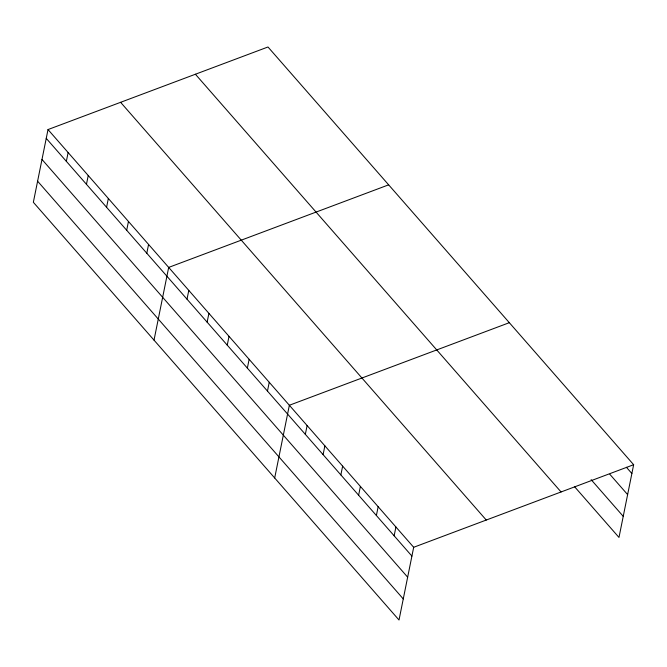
<?xml version="1.0" encoding="UTF-8"?>
<svg xmlns="http://www.w3.org/2000/svg" width="667" height="667" viewBox="0 0 667 667"><rect width="100%" height="100%" fill="white"/><g stroke="black" fill="none" stroke-linecap="round" stroke-linejoin="round"><path stroke-width="1" d="M48.016 129.565L33.35 202.284L399.016 620.01L413.682 547.29L48.016 129.565L267.984 46.99L633.65 464.716L618.984 537.435L574.587 486.718M66.35 161.331L68.126 152.535M86.46 184.309L88.236 175.513M106.578 207.287L108.346 198.483M126.688 230.257L128.456 221.461M146.798 253.235L148.574 244.439M154.019 340.137L168.684 267.409L388.653 184.842M187.018 299.183L188.794 290.387M207.129 322.161L208.904 313.365M227.247 345.131L229.014 336.335M247.357 368.109L249.133 359.313M267.467 391.087L269.243 382.283M274.687 477.981L289.353 405.261L509.321 322.686M305.336 434.35L307.112 425.554M323.103 454.636L324.871 445.839M340.862 474.929L342.638 466.133M358.621 495.214L360.397 486.418M376.38 515.508L378.156 506.712M394.147 535.793L395.915 526.997M413.682 547.29L633.65 464.716M626.413 467.275L631.874 473.512M609.863 474.32L627.622 494.606M591.137 479.665L623.236 516.341M195.398 74.237L561.064 491.963M120.602 102.309L486.268 520.043M46.24 138.361L411.906 556.086M41.988 159.455L407.654 577.18M37.602 181.191L403.268 598.916"/></g></svg>
